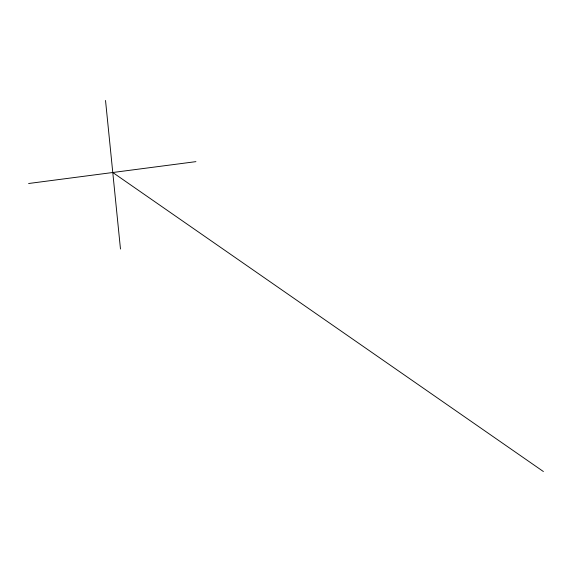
<?xml version="1.0" encoding="UTF-8"?>
<svg xmlns="http://www.w3.org/2000/svg" width="572" height="572" viewBox="0 0 572 572"><rect width="100%" height="100%" fill="white"/><g stroke="black" fill="none" stroke-linecap="round" stroke-linejoin="round"><path stroke-width="0.86" d="M28.6 183.505L195.924 161.64M112.777 172.501L543.4 471.535M105.527 100.465L120.477 249.035"/></g></svg>
